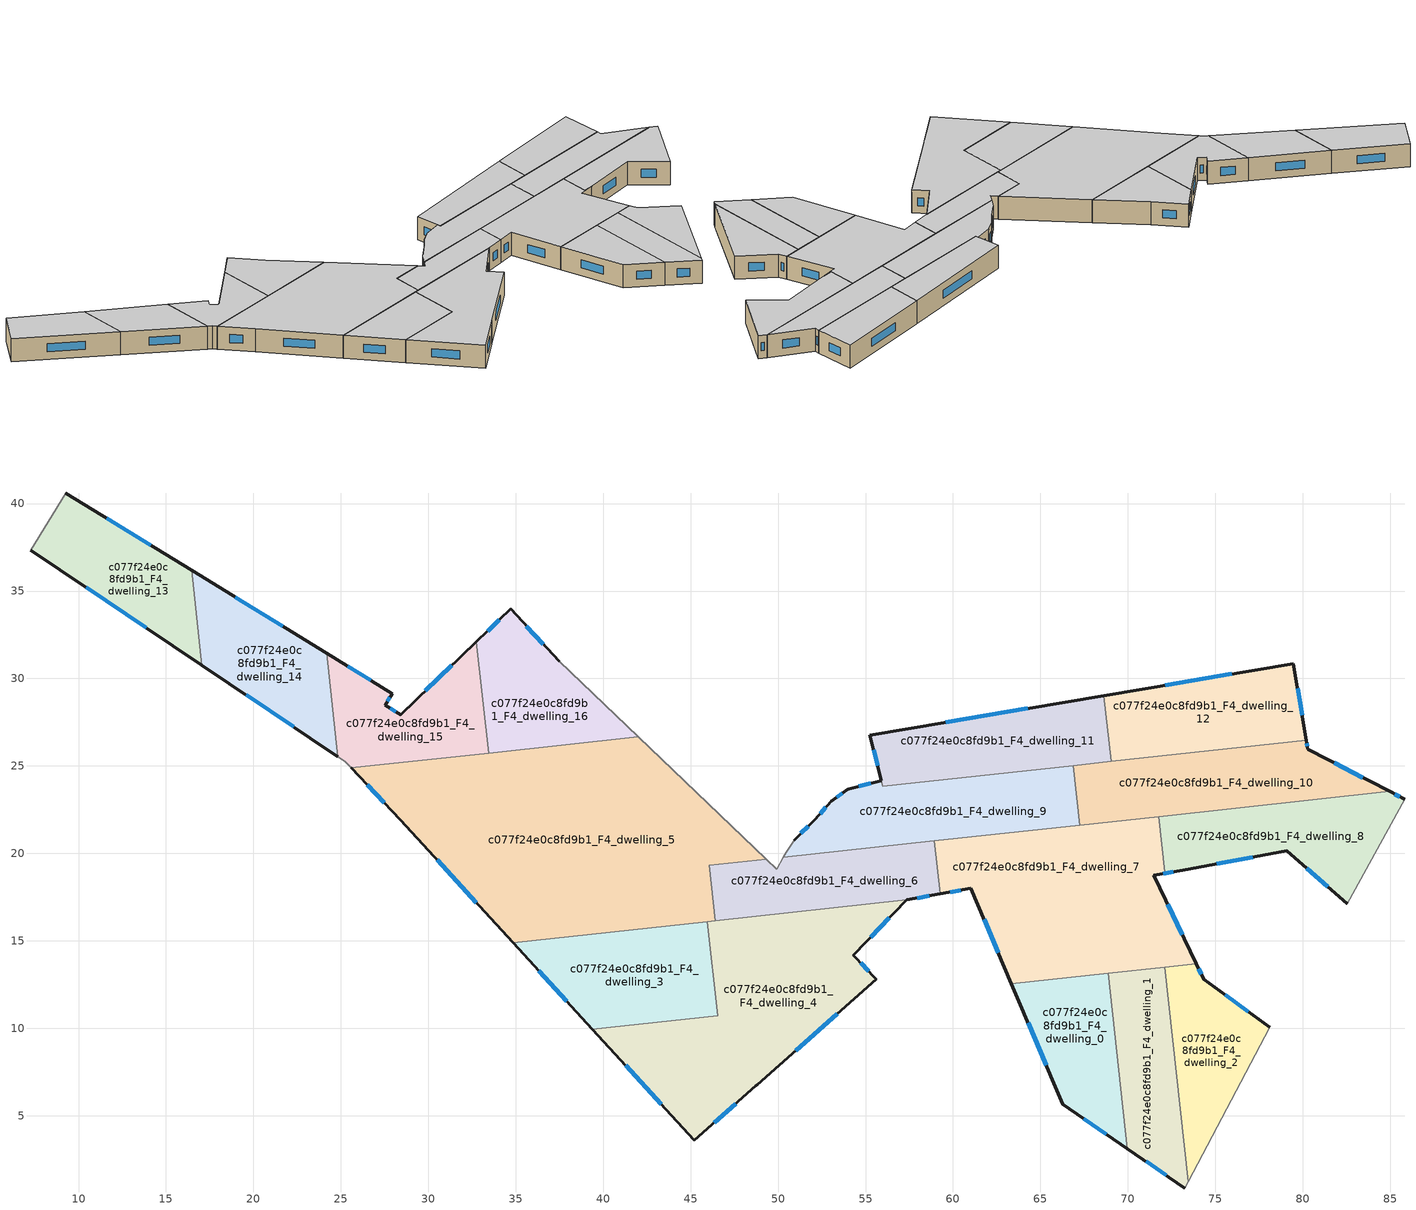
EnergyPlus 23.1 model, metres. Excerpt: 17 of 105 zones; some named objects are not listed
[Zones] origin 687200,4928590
c077f24e0c8fd9b1_F4_dwelling_0
 floor to c077f24e0c8fd9b1_F3_dwelling_0 (EU_floor_Construction): 68.89,13.15 69.98,3.12 66.28,5.65 63.34,12.55 z12
 wall outside (EU_wall_Construction): 63.34,12.55 66.28,5.65 69.98,3.12 z12:15
 wall to c077f24e0c8fd9b1_F4_dwelling_1 (EU_wall_Construction): 69.98,3.12 68.89,13.15 z12:15
 wall to c077f24e0c8fd9b1_F4_dwelling_7 (EU_wall_Construction): 68.89,13.15 63.34,12.55 z12:15
 window (EU_Window_Construction): 64.3,10.3 65.32,7.9 / 67.48,4.83 68.77,3.94 z12.98:14.02
 ceiling to c077f24e0c8fd9b1_F5_dwelling_0 (EU_floor_Construction): 69.98,3.12 68.89,13.15 63.34,12.55 66.28,5.65 z15
c077f24e0c8fd9b1_F4_dwelling_1
 floor to c077f24e0c8fd9b1_F3_dwelling_1 (EU_floor_Construction): 72.11,13.5 73.44,1.21 73.26,0.86 69.98,3.12 68.89,13.15 z12
 wall outside (EU_wall_Construction): 69.98,3.12 73.26,0.86 z12:15
 wall to c077f24e0c8fd9b1_F4_dwelling_2 (EU_wall_Construction): 73.44,1.21 72.11,13.5 z12:15
 wall adiabatic (EU_wall_Construction): 73.26,0.86 73.44,1.21 z12:15
 wall to c077f24e0c8fd9b1_F4_dwelling_7 (EU_wall_Construction): 72.11,13.5 68.89,13.15 z12:15
 window (EU_Window_Construction): 71.04,2.38 72.19,1.6 z12.98:14.02
 ceiling to c077f24e0c8fd9b1_F5_dwelling_1 (EU_floor_Construction): 73.26,0.86 73.44,1.21 72.11,13.5 68.89,13.15 69.98,3.12 z15
c077f24e0c8fd9b1_F4_dwelling_10
 floor to c077f24e0c8fd9b1_F3_dwelling_10 (EU_floor_Construction): 84.96,23.54 67.25,21.61 66.88,25.02 80.2,26.46 80.29,25.95 z12
 wall outside (EU_wall_Construction): 84.96,23.54 80.29,25.95 80.2,26.46 z12:15
 wall to c077f24e0c8fd9b1_F4_dwelling_9 (EU_wall_Construction): 66.88,25.02 67.25,21.61 z12:15
 wall to c077f24e0c8fd9b1_F4_dwelling_8 (EU_wall_Construction): 71.77,22.1 84.96,23.54 z12:15
 wall to c077f24e0c8fd9b1_F4_dwelling_12 (EU_wall_Construction): 80.2,26.46 69.04,25.25 z12:15
 wall to c077f24e0c8fd9b1_F4_dwelling_11 (EU_wall_Construction): 69.04,25.25 66.88,25.02 z12:15
 wall to c077f24e0c8fd9b1_F4_dwelling_7 (EU_wall_Construction): 67.25,21.61 71.77,22.1 z12:15
 window (EU_Window_Construction): 80.26,26.12 80.23,26.3 / 83.44,24.32 81.81,25.17 z12.98:14.02
 ceiling to c077f24e0c8fd9b1_F5_dwelling_10 (EU_floor_Construction): 84.96,23.54 80.29,25.95 80.2,26.46 66.88,25.02 67.25,21.61 z15
c077f24e0c8fd9b1_F4_dwelling_11
 floor to c077f24e0c8fd9b1_F3_dwelling_11 (EU_floor_Construction): 68.63,29.02 69.04,25.25 55.99,23.84 55.91,24.17 55.25,26.75 z12
 wall outside (EU_wall_Construction): 68.63,29.02 55.25,26.75 55.91,24.17 z12:15
 wall to c077f24e0c8fd9b1_F4_dwelling_12 (EU_wall_Construction): 69.04,25.25 68.63,29.02 z12:15
 wall to c077f24e0c8fd9b1_F4_dwelling_9 (EU_wall_Construction): 56,23.84 66.88,25.02 / 55.91,24.16 55.99,23.84 z12:15
 window (EU_Window_Construction): 64.28,28.28 59.6,27.49 / 55.46,25.91 55.69,25.01 z12.98:14.02
 ceiling to c077f24e0c8fd9b1_F5_dwelling_11 (EU_floor_Construction): 69.04,25.25 68.63,29.02 55.25,26.75 55.91,24.17 55.99,23.84 z15
c077f24e0c8fd9b1_F4_dwelling_12
 floor to c077f24e0c8fd9b1_F3_dwelling_12 (EU_floor_Construction): 79.46,30.85 80.2,26.46 69.04,25.25 68.63,29.02 z12
 wall outside (EU_wall_Construction): 80.2,26.46 79.46,30.85 68.63,29.02 z12:15
 window (EU_Window_Construction): 75.94,30.26 72.15,29.62 / 79.96,27.89 79.7,29.43 z12.98:14.02
 ceiling to c077f24e0c8fd9b1_F5_dwelling_12 (EU_floor_Construction): 80.2,26.46 79.46,30.85 68.63,29.02 69.04,25.25 z15
c077f24e0c8fd9b1_F4_dwelling_13
 floor to c077f24e0c8fd9b1_F3_dwelling_13 (EU_floor_Construction): 16.47,36.18 17.05,30.76 7.26,37.34 9.26,40.6 z12
 wall outside (EU_wall_Construction): 7.26,37.34 17.05,30.76 / 16.47,36.18 9.26,40.6 z12:15
 wall to c077f24e0c8fd9b1_F4_dwelling_14 (EU_wall_Construction): 17.05,30.76 16.47,36.18 z12:15
 wall adiabatic (EU_wall_Construction): 9.26,40.6 7.26,37.34 z12:15
 window (EU_Window_Construction): 10.45,35.2 13.87,32.9 / 14.12,37.62 11.6,39.16 z12.98:14.02
 ceiling to c077f24e0c8fd9b1_F5_dwelling_13 (EU_floor_Construction): 17.05,30.76 16.47,36.18 9.26,40.6 7.26,37.34 z15
c077f24e0c8fd9b1_F4_dwelling_14
 floor to c077f24e0c8fd9b1_F3_dwelling_14 (EU_floor_Construction): 24.18,31.44 24.82,25.53 17.05,30.76 16.47,36.18 z12
 wall outside (EU_wall_Construction): 17.05,30.76 24.82,25.53 / 24.18,31.44 16.47,36.18 z12:15
 wall to c077f24e0c8fd9b1_F4_dwelling_15 (EU_wall_Construction): 24.82,25.53 24.18,31.44 z12:15
 window (EU_Window_Construction): 19.58,29.06 22.3,27.23 / 21.67,32.98 18.97,34.64 z12.98:14.02
 ceiling to c077f24e0c8fd9b1_F5_dwelling_14 (EU_floor_Construction): 24.82,25.53 24.18,31.44 16.47,36.18 17.05,30.76 z15
c077f24e0c8fd9b1_F4_dwelling_15
 floor to c077f24e0c8fd9b1_F3_dwelling_15 (EU_floor_Construction): 32.75,32.1 33.44,25.74 25.59,24.88 25.56,24.91 25.22,25.26 24.82,25.53 24.18,31.44 27.93,29.13 27.53,28.47 28.41,27.93 z12
 wall outside (EU_wall_Construction): 32.75,32.1 28.41,27.93 27.53,28.47 27.93,29.13 24.18,31.44 z12:15
 wall to c077f24e0c8fd9b1_F4_dwelling_16 (EU_wall_Construction): 33.44,25.74 32.75,32.1 z12:15
 wall adiabatic (EU_wall_Construction): 24.82,25.53 25.22,25.26 25.56,24.91 25.59,24.88 z12:15
 wall to c077f24e0c8fd9b1_F4_dwelling_5 (EU_wall_Construction): 25.59,24.88 33.44,25.74 z12:15
 window (EU_Window_Construction): 26.71,29.88 25.4,30.69 / 27.66,28.69 27.8,28.92 / 28.12,28.11 27.82,28.3 / 31.34,30.75 29.82,29.29 z12.98:14.02
 ceiling to c077f24e0c8fd9b1_F5_dwelling_15 (EU_floor_Construction): 33.44,25.74 32.75,32.1 28.41,27.93 27.53,28.47 27.93,29.13 24.18,31.44 24.82,25.53 25.22,25.26 25.56,24.91 25.59,24.88 z15
c077f24e0c8fd9b1_F4_dwelling_16
 floor to c077f24e0c8fd9b1_F3_dwelling_16 (EU_floor_Construction): 37.49,30.97 42.01,26.66 33.44,25.74 32.75,32.1 34.7,33.97 z12
 wall outside (EU_wall_Construction): 37.49,30.97 34.7,33.97 32.75,32.1 z12:15
 wall adiabatic (EU_wall_Construction): 42.01,26.66 37.49,30.97 z12:15
 wall to c077f24e0c8fd9b1_F4_dwelling_5 (EU_wall_Construction): 33.44,25.74 42.01,26.66 z12:15
 window (EU_Window_Construction): 34.07,33.37 33.39,32.71 / 36.58,31.95 35.61,33 z12.98:14.02
 ceiling to c077f24e0c8fd9b1_F5_dwelling_16 (EU_floor_Construction): 42.01,26.66 37.49,30.97 34.7,33.97 32.75,32.1 33.44,25.74 z15
c077f24e0c8fd9b1_F4_dwelling_2
 floor to c077f24e0c8fd9b1_F3_dwelling_2 (EU_floor_Construction): 78.11,10.06 73.44,1.21 72.11,13.5 73.91,13.69 74.33,12.8 z12
 wall outside (EU_wall_Construction): 78.11,10.06 74.33,12.8 73.91,13.69 z12:15
 wall adiabatic (EU_wall_Construction): 73.44,1.21 78.11,10.06 z12:15
 wall to c077f24e0c8fd9b1_F4_dwelling_7 (EU_wall_Construction): 73.91,13.69 72.11,13.5 z12:15
 window (EU_Window_Construction): 74.19,13.09 74.04,13.4 / 76.88,10.95 75.56,11.91 z12.98:14.02
 ceiling to c077f24e0c8fd9b1_F5_dwelling_2 (EU_floor_Construction): 73.44,1.21 78.11,10.06 74.33,12.8 73.91,13.69 72.11,13.5 z15
c077f24e0c8fd9b1_F4_dwelling_3
 floor to c077f24e0c8fd9b1_F3_dwelling_3 (EU_floor_Construction): 45.96,16.1 46.55,10.72 39.39,9.95 34.85,14.89 z12
 wall outside (EU_wall_Construction): 34.85,14.89 39.39,9.95 z12:15
 wall to c077f24e0c8fd9b1_F4_dwelling_4 (EU_wall_Construction): 39.39,9.95 46.55,10.72 45.96,16.1 z12:15
 wall to c077f24e0c8fd9b1_F4_dwelling_5 (EU_wall_Construction): 45.96,16.1 34.85,14.89 z12:15
 window (EU_Window_Construction): 36.32,13.28 37.91,11.56 z12.98:14.02
 ceiling to c077f24e0c8fd9b1_F5_dwelling_3 (EU_floor_Construction): 46.55,10.72 45.96,16.1 34.85,14.89 39.39,9.95 z15
c077f24e0c8fd9b1_F4_dwelling_4
 floor to c077f24e0c8fd9b1_F3_dwelling_4 (EU_floor_Construction): 57.35,17.33 54.29,14.18 55.61,12.79 48.8,6.76 48.73,6.7 45.22,3.59 39.39,9.95 46.55,10.72 45.96,16.1 z12
 wall outside (EU_wall_Construction): 39.39,9.95 45.22,3.59 48.73,6.7 48.8,6.76 55.61,12.79 54.29,14.18 57.35,17.33 z12:15
 wall to c077f24e0c8fd9b1_F4_dwelling_6 (EU_wall_Construction): 57.35,17.33 46.41,16.15 z12:15
 wall to c077f24e0c8fd9b1_F4_dwelling_5 (EU_wall_Construction): 46.41,16.15 45.96,16.1 z12:15
 window (EU_Window_Construction): 55.29,15.21 56.35,16.31 / 55.18,13.25 54.72,13.73 / 51.01,8.72 53.39,10.83 / 46.36,4.61 47.59,5.69 / 41.28,7.88 43.32,5.66 z12.98:14.02
 ceiling to c077f24e0c8fd9b1_F5_dwelling_4 (EU_floor_Construction): 48.8,6.76 55.61,12.79 54.29,14.18 57.35,17.33 45.96,16.1 46.55,10.72 39.39,9.95 45.22,3.59 48.73,6.7 z15
c077f24e0c8fd9b1_F4_dwelling_5
 floor to c077f24e0c8fd9b1_F3_dwelling_5 (EU_floor_Construction): 49.33,19.67 46.06,19.32 46.41,16.15 34.85,14.89 28.4,21.91 25.59,24.88 42.01,26.66 z12
 wall outside (EU_wall_Construction): 25.59,24.88 28.4,21.91 34.85,14.89 z12:15
 wall adiabatic (EU_wall_Construction): 49.33,19.67 42.01,26.66 z12:15
 wall to c077f24e0c8fd9b1_F4_dwelling_6 (EU_wall_Construction): 46.41,16.15 46.06,19.32 49.33,19.67 z12:15
 window (EU_Window_Construction): 30.5,19.63 32.75,17.18 / 26.5,23.92 27.49,22.88 z12.98:14.02
 ceiling to c077f24e0c8fd9b1_F5_dwelling_5 (EU_floor_Construction): 46.41,16.15 46.06,19.32 49.33,19.67 42.01,26.66 25.59,24.88 28.4,21.91 34.85,14.89 z15
c077f24e0c8fd9b1_F4_dwelling_6
 floor to c077f24e0c8fd9b1_F3_dwelling_6 (EU_floor_Construction): 58.93,20.71 59.26,17.68 57.35,17.33 46.41,16.15 46.06,19.32 49.33,19.67 49.93,19.09 50.31,19.78 z12
 wall outside (EU_wall_Construction): 57.35,17.33 59.26,17.68 z12:15
 wall adiabatic (EU_wall_Construction): 50.31,19.78 49.93,19.09 49.33,19.67 z12:15
 wall to c077f24e0c8fd9b1_F4_dwelling_7 (EU_wall_Construction): 59.26,17.68 58.93,20.71 z12:15
 wall to c077f24e0c8fd9b1_F4_dwelling_9 (EU_wall_Construction): 58.93,20.71 50.31,19.78 z12:15
 window (EU_Window_Construction): 57.97,17.45 58.64,17.57 z12.98:14.02
 ceiling to c077f24e0c8fd9b1_F5_dwelling_6 (EU_floor_Construction): 59.26,17.68 58.93,20.71 50.31,19.78 49.93,19.09 49.33,19.67 46.06,19.32 46.41,16.15 57.35,17.33 z15
c077f24e0c8fd9b1_F4_dwelling_7
 floor to c077f24e0c8fd9b1_F3_dwelling_7 (EU_floor_Construction): 71.77,22.11 72.11,18.94 73.14,19.05 71.49,18.74 73.91,13.69 63.34,12.55 61.02,17.99 59.26,17.68 58.93,20.71 z12
 wall outside (EU_wall_Construction): 59.26,17.68 61.02,17.99 63.34,12.55 / 73.91,13.69 71.49,18.74 73.14,19.05 z12:15
 wall to c077f24e0c8fd9b1_F4_dwelling_8 (EU_wall_Construction): 73.14,19.05 72.11,18.94 71.77,22.11 z12:15
 wall to c077f24e0c8fd9b1_F4_dwelling_9 (EU_wall_Construction): 67.25,21.61 58.93,20.71 z12:15
 window (EU_Window_Construction): 61.78,16.22 62.59,14.32 / 59.83,17.78 60.45,17.89 / 72.03,18.84 72.61,18.95 / 73.12,15.33 72.28,17.1 z12.98:14.02
 ceiling to c077f24e0c8fd9b1_F5_dwelling_7 (EU_floor_Construction): 73.91,13.69 71.49,18.74 73.14,19.05 72.11,18.94 71.77,22.11 58.93,20.71 59.26,17.68 61.02,17.99 63.34,12.55 z15
c077f24e0c8fd9b1_F4_dwelling_8
 floor to c077f24e0c8fd9b1_F3_dwelling_8 (EU_floor_Construction): 85.84,23.08 82.55,17.11 79.09,20.14 73.14,19.05 72.11,18.94 71.77,22.11 84.96,23.54 z12
 wall outside (EU_wall_Construction): 85.84,23.08 84.96,23.54 / 73.14,19.05 79.09,20.14 82.55,17.11 z12:15
 wall adiabatic (EU_wall_Construction): 82.55,17.11 85.84,23.08 z12:15
 window (EU_Window_Construction): 85.56,23.23 85.25,23.39 / 80.22,19.16 81.42,18.1 / 75.08,19.4 77.16,19.79 z12.98:14.02
 ceiling to c077f24e0c8fd9b1_F5_dwelling_8 (EU_floor_Construction): 82.55,17.11 85.84,23.08 84.96,23.54 71.77,22.11 72.11,18.94 73.14,19.05 79.09,20.14 z15
c077f24e0c8fd9b1_F4_dwelling_9
 floor to c077f24e0c8fd9b1_F3_dwelling_9 (EU_floor_Construction): 66.88,25.02 67.25,21.61 50.31,19.78 50.46,20.05 50.93,20.75 52.1,21.93 53.03,22.98 53.99,23.67 55.91,24.16 55.99,23.84 z12
 wall outside (EU_wall_Construction): 55.91,24.16 53.99,23.67 53.03,22.98 52.1,21.93 50.93,20.75 z12:15
 wall adiabatic (EU_wall_Construction): 50.93,20.75 50.46,20.05 50.31,19.78 z12:15
 window (EU_Window_Construction): 55.28,24 54.61,23.83 / 51.72,21.55 51.31,21.14 / 52.73,22.64 52.4,22.28 / 53.68,23.45 53.34,23.21 z12.98:14.02
 ceiling to c077f24e0c8fd9b1_F5_dwelling_9 (EU_floor_Construction): 67.25,21.61 66.88,25.02 55.99,23.84 55.91,24.16 53.99,23.67 53.03,22.98 52.1,21.93 50.93,20.75 50.46,20.05 50.31,19.78 z15
[Building]
EU S2 Campaign: North Axis=0; Terrain=City; Solar Distribution=FullExterior
[Site:Location]
Bologna: Latitude=44.5; Longitude=11.25; Time Zone=1; Elevation=37
[SizingPeriod:WeatherFileDays]
AnnualSizingPeriod: Begin Month=1; Begin Day of Month=1; End Month=12; End Day of Month=31; Day of Week for Start Day=Monday; Use Weather File Daylight Saving Period=No; Use Weather File Rain and Snow Indicators=No
[MATERIAL]
EU_InternalMass_Material: Roughness=MediumRough; Thickness=0.1; Conductivity=1; Density=1800; Specific Heat=900; Thermal Absorptance=0.9; Solar Absorptance=0.7; Visible Absorptance=0.7
[MATERIAL:NOMASS] Roughness=MediumRough; Thermal Absorptance=0.9; Solar Absorptance=0.7; Visible Absorptance=0.7
Name | Thermal Resistance
EU_wall_NoMass | 0.905828
EU_floor_NoMass | 0.67114
[WINDOWMATERIAL:SIMPLEGLAZINGSYSTEM]
EU_Window_SimpleGlazing: UFactor=4.52486; Solar Heat Gain Coefficient=0.85; Visible Transmittance=0.85
[CONSTRUCTION]
EU_wall_Construction: EU_wall_NoMass
EU_floor_Construction: EU_floor_NoMass
EU_Window_Construction: EU_Window_SimpleGlazing
EU_InternalMass_Construction: EU_InternalMass_Material
[ZONE] Type=1; Multiplier=1; Ceiling Height=autocalculate; Floor Area=autocalculate; Part of Total Floor Area=Yes
Name | Volume
c077f24e0c8fd9b1_F4_dwelling_0 | 111.454
c077f24e0c8fd9b1_F4_dwelling_1 | 111.413
c077f24e0c8fd9b1_F4_dwelling_10 | 157.13
c077f24e0c8fd9b1_F4_dwelling_11 | 135.576
c077f24e0c8fd9b1_F4_dwelling_12 | 137.11
c077f24e0c8fd9b1_F4_dwelling_13 | 122.332
c077f24e0c8fd9b1_F4_dwelling_14; c077f24e0c8fd9b1_F4_dwelling_16 | 122.32
c077f24e0c8fd9b1_F4_dwelling_15 | 122.328
c077f24e0c8fd9b1_F4_dwelling_2 | 111.458
c077f24e0c8fd9b1_F4_dwelling_3 | 149.082
c077f24e0c8fd9b1_F4_dwelling_4 | 304.434
c077f24e0c8fd9b1_F4_dwelling_5 | 514.131
c077f24e0c8fd9b1_F4_dwelling_6 | 122.427
c077f24e0c8fd9b1_F4_dwelling_7 | 292.989
c077f24e0c8fd9b1_F4_dwelling_8 | 143.414
c077f24e0c8fd9b1_F4_dwelling_9 | 158.287
[INTERNALMASS] Construction=EU_InternalMass_Construction
Name | Zone or ZoneList | Surface Area
c077f24e0c8fd9b1_F4_dwelling_0_EU_InternalMass | c077f24e0c8fd9b1_F4_dwelling_0 | 37.1517
c077f24e0c8fd9b1_F4_dwelling_1_EU_InternalMass | c077f24e0c8fd9b1_F4_dwelling_1 | 37.1375
c077f24e0c8fd9b1_F4_dwelling_2_EU_InternalMass | c077f24e0c8fd9b1_F4_dwelling_2 | 37.1523
c077f24e0c8fd9b1_F4_dwelling_3_EU_InternalMass | c077f24e0c8fd9b1_F4_dwelling_3 | 49.6938
c077f24e0c8fd9b1_F4_dwelling_4_EU_InternalMass | c077f24e0c8fd9b1_F4_dwelling_4 | 101.477
c077f24e0c8fd9b1_F4_dwelling_5_EU_InternalMass | c077f24e0c8fd9b1_F4_dwelling_5 | 171.378
c077f24e0c8fd9b1_F4_dwelling_6_EU_InternalMass | c077f24e0c8fd9b1_F4_dwelling_6 | 40.8086
c077f24e0c8fd9b1_F4_dwelling_7_EU_InternalMass | c077f24e0c8fd9b1_F4_dwelling_7 | 97.6622
c077f24e0c8fd9b1_F4_dwelling_8_EU_InternalMass | c077f24e0c8fd9b1_F4_dwelling_8 | 47.8044
c077f24e0c8fd9b1_F4_dwelling_9_EU_InternalMass | c077f24e0c8fd9b1_F4_dwelling_9 | 52.7622
c077f24e0c8fd9b1_F4_dwelling_10_EU_InternalMass | c077f24e0c8fd9b1_F4_dwelling_10 | 52.3769
c077f24e0c8fd9b1_F4_dwelling_11_EU_InternalMass | c077f24e0c8fd9b1_F4_dwelling_11 | 45.1891
c077f24e0c8fd9b1_F4_dwelling_12_EU_InternalMass | c077f24e0c8fd9b1_F4_dwelling_12 | 45.7023
c077f24e0c8fd9b1_F4_dwelling_13_EU_InternalMass | c077f24e0c8fd9b1_F4_dwelling_13 | 40.7775
c077f24e0c8fd9b1_F4_dwelling_14_EU_InternalMass | c077f24e0c8fd9b1_F4_dwelling_14 | 40.773
c077f24e0c8fd9b1_F4_dwelling_15_EU_InternalMass | c077f24e0c8fd9b1_F4_dwelling_15 | 40.7763
c077f24e0c8fd9b1_F4_dwelling_16_EU_InternalMass | c077f24e0c8fd9b1_F4_dwelling_16 | 40.7735
[OTHEREQUIPMENT] Fuel Type=Electricity; Design Level Calculation Method=Watts/Area; Power per Zone Floor Area=1; Fraction Latent=0; Fraction Radiant=0; Fraction Lost=0; Carbon Dioxide Generation Rate=0; EndUse Subcategory=EU_Step8_InternalGains
Name | Zone or ZoneList or Space or SpaceList | Schedule
EU_Step8_InternalGain_c077f24e0c8fd9b1_F4_dwelling_0_f000 | c077f24e0c8fd9b1_F4_dwelling_0 | EU_Step8_GainSchedule_c077f24e0c8fd9b1_F4_dwelling_0_f000
EU_Step8_InternalGain_c077f24e0c8fd9b1_F4_dwelling_1_f000 | c077f24e0c8fd9b1_F4_dwelling_1 | EU_Step8_GainSchedule_c077f24e0c8fd9b1_F4_dwelling_1_f000
EU_Step8_InternalGain_c077f24e0c8fd9b1_F4_dwelling_2_f000 | c077f24e0c8fd9b1_F4_dwelling_2 | EU_Step8_GainSchedule_c077f24e0c8fd9b1_F4_dwelling_2_f000
EU_Step8_InternalGain_c077f24e0c8fd9b1_F4_dwelling_3_f000 | c077f24e0c8fd9b1_F4_dwelling_3 | EU_Step8_GainSchedule_c077f24e0c8fd9b1_F4_dwelling_3_f000
EU_Step8_InternalGain_c077f24e0c8fd9b1_F4_dwelling_4_f000 | c077f24e0c8fd9b1_F4_dwelling_4 | EU_Step8_GainSchedule_c077f24e0c8fd9b1_F4_dwelling_4_f000
EU_Step8_InternalGain_c077f24e0c8fd9b1_F4_dwelling_5_f000 | c077f24e0c8fd9b1_F4_dwelling_5 | EU_Step8_GainSchedule_c077f24e0c8fd9b1_F4_dwelling_5_f000
EU_Step8_InternalGain_c077f24e0c8fd9b1_F4_dwelling_6_f000 | c077f24e0c8fd9b1_F4_dwelling_6 | EU_Step8_GainSchedule_c077f24e0c8fd9b1_F4_dwelling_6_f000
EU_Step8_InternalGain_c077f24e0c8fd9b1_F4_dwelling_7_f000 | c077f24e0c8fd9b1_F4_dwelling_7 | EU_Step8_GainSchedule_c077f24e0c8fd9b1_F4_dwelling_7_f000
EU_Step8_InternalGain_c077f24e0c8fd9b1_F4_dwelling_8_f000 | c077f24e0c8fd9b1_F4_dwelling_8 | EU_Step8_GainSchedule_c077f24e0c8fd9b1_F4_dwelling_8_f000
EU_Step8_InternalGain_c077f24e0c8fd9b1_F4_dwelling_9_f000 | c077f24e0c8fd9b1_F4_dwelling_9 | EU_Step8_GainSchedule_c077f24e0c8fd9b1_F4_dwelling_9_f000
EU_Step8_InternalGain_c077f24e0c8fd9b1_F4_dwelling_10_f000 | c077f24e0c8fd9b1_F4_dwelling_10 | EU_Step8_GainSchedule_c077f24e0c8fd9b1_F4_dwelling_10_f000
EU_Step8_InternalGain_c077f24e0c8fd9b1_F4_dwelling_11_f000 | c077f24e0c8fd9b1_F4_dwelling_11 | EU_Step8_GainSchedule_c077f24e0c8fd9b1_F4_dwelling_11_f000
EU_Step8_InternalGain_c077f24e0c8fd9b1_F4_dwelling_12_f000 | c077f24e0c8fd9b1_F4_dwelling_12 | EU_Step8_GainSchedule_c077f24e0c8fd9b1_F4_dwelling_12_f000
EU_Step8_InternalGain_c077f24e0c8fd9b1_F4_dwelling_13_f000 | c077f24e0c8fd9b1_F4_dwelling_13 | EU_Step8_GainSchedule_c077f24e0c8fd9b1_F4_dwelling_13_f000
EU_Step8_InternalGain_c077f24e0c8fd9b1_F4_dwelling_14_f000 | c077f24e0c8fd9b1_F4_dwelling_14 | EU_Step8_GainSchedule_c077f24e0c8fd9b1_F4_dwelling_14_f000
EU_Step8_InternalGain_c077f24e0c8fd9b1_F4_dwelling_15_f000 | c077f24e0c8fd9b1_F4_dwelling_15 | EU_Step8_GainSchedule_c077f24e0c8fd9b1_F4_dwelling_15_f000
EU_Step8_InternalGain_c077f24e0c8fd9b1_F4_dwelling_16_f000 | c077f24e0c8fd9b1_F4_dwelling_16 | EU_Step8_GainSchedule_c077f24e0c8fd9b1_F4_dwelling_16_f000
[ZONEVENTILATION:DESIGNFLOWRATE] Schedule=EU_AlwaysOn; Design Flow Rate Calculation Method=AirChanges/Hour; Air Changes per Hour=0.73129; Ventilation Type=Natural; Fan Pressure Rise=0; Fan Total Efficiency=1; Constant Term Coefficient=1; Temperature Term Coefficient=0; Velocity Term Coefficient=0; Velocity Squared Term Coefficient=0; Minimum Indoor Temperature=-100; Maximum Indoor Temperature=100; Delta Temperature=-100; Minimum Outdoor Temperature=-100; Maximum Outdoor Temperature=100; Maximum Wind Speed=40
Name | Zone or ZoneList or Space or SpaceList
EU_ConstantAir_c077f24e0c8fd9b1_F4_dwelling_0 | c077f24e0c8fd9b1_F4_dwelling_0
EU_ConstantAir_c077f24e0c8fd9b1_F4_dwelling_1 | c077f24e0c8fd9b1_F4_dwelling_1
EU_ConstantAir_c077f24e0c8fd9b1_F4_dwelling_2 | c077f24e0c8fd9b1_F4_dwelling_2
EU_ConstantAir_c077f24e0c8fd9b1_F4_dwelling_3 | c077f24e0c8fd9b1_F4_dwelling_3
EU_ConstantAir_c077f24e0c8fd9b1_F4_dwelling_4 | c077f24e0c8fd9b1_F4_dwelling_4
EU_ConstantAir_c077f24e0c8fd9b1_F4_dwelling_5 | c077f24e0c8fd9b1_F4_dwelling_5
EU_ConstantAir_c077f24e0c8fd9b1_F4_dwelling_6 | c077f24e0c8fd9b1_F4_dwelling_6
EU_ConstantAir_c077f24e0c8fd9b1_F4_dwelling_7 | c077f24e0c8fd9b1_F4_dwelling_7
EU_ConstantAir_c077f24e0c8fd9b1_F4_dwelling_8 | c077f24e0c8fd9b1_F4_dwelling_8
EU_ConstantAir_c077f24e0c8fd9b1_F4_dwelling_9 | c077f24e0c8fd9b1_F4_dwelling_9
EU_ConstantAir_c077f24e0c8fd9b1_F4_dwelling_10 | c077f24e0c8fd9b1_F4_dwelling_10
EU_ConstantAir_c077f24e0c8fd9b1_F4_dwelling_11 | c077f24e0c8fd9b1_F4_dwelling_11
EU_ConstantAir_c077f24e0c8fd9b1_F4_dwelling_12 | c077f24e0c8fd9b1_F4_dwelling_12
EU_ConstantAir_c077f24e0c8fd9b1_F4_dwelling_13 | c077f24e0c8fd9b1_F4_dwelling_13
EU_ConstantAir_c077f24e0c8fd9b1_F4_dwelling_14 | c077f24e0c8fd9b1_F4_dwelling_14
EU_ConstantAir_c077f24e0c8fd9b1_F4_dwelling_15 | c077f24e0c8fd9b1_F4_dwelling_15
EU_ConstantAir_c077f24e0c8fd9b1_F4_dwelling_16 | c077f24e0c8fd9b1_F4_dwelling_16
[HVACTEMPLATE:ZONE:IDEALLOADSAIRSYSTEM] System Availability Schedule=EU_AlwaysOn; Maximum Heating Supply Air Temperature=50; Minimum Cooling Supply Air Temperature=13; Maximum Heating Supply Air Humidity Ratio=0.0156; Minimum Cooling Supply Air Humidity Ratio=0.0077; Heating Limit=NoLimit; Cooling Limit=NoLimit; Heating Availability Schedule=EU_AlwaysOn; Cooling Availability Schedule=EU_CoolingOff; Dehumidification Control Type=ConstantSensibleHeatRatio; Cooling Sensible Heat Ratio=0.7; Dehumidification Setpoint=60; Humidification Control Type=None; Humidification Setpoint=30; Outdoor Air Method=None; Outdoor Air Flow Rate per Person=0.00944; Outdoor Air Flow Rate per Zone Floor Area=0; Outdoor Air Flow Rate per Zone=0; Demand Controlled Ventilation Type=None; Outdoor Air Economizer Type=NoEconomizer; Heat Recovery Type=None; Sensible Heat Recovery Effectiveness=0.7; Latent Heat Recovery Effectiveness=0.65
Name | Template Thermostat
c077f24e0c8fd9b1_F4_dwelling_0 | EU_HeatOnly_c077f24e0c8fd9b1_F4_dwelling_0
c077f24e0c8fd9b1_F4_dwelling_1 | EU_HeatOnly_c077f24e0c8fd9b1_F4_dwelling_1
c077f24e0c8fd9b1_F4_dwelling_2 | EU_HeatOnly_c077f24e0c8fd9b1_F4_dwelling_2
c077f24e0c8fd9b1_F4_dwelling_3 | EU_HeatOnly_c077f24e0c8fd9b1_F4_dwelling_3
c077f24e0c8fd9b1_F4_dwelling_4 | EU_HeatOnly_c077f24e0c8fd9b1_F4_dwelling_4
c077f24e0c8fd9b1_F4_dwelling_5 | EU_HeatOnly_c077f24e0c8fd9b1_F4_dwelling_5
c077f24e0c8fd9b1_F4_dwelling_6 | EU_HeatOnly_c077f24e0c8fd9b1_F4_dwelling_6
c077f24e0c8fd9b1_F4_dwelling_7 | EU_HeatOnly_c077f24e0c8fd9b1_F4_dwelling_7
c077f24e0c8fd9b1_F4_dwelling_8 | EU_HeatOnly_c077f24e0c8fd9b1_F4_dwelling_8
c077f24e0c8fd9b1_F4_dwelling_9 | EU_HeatOnly_c077f24e0c8fd9b1_F4_dwelling_9
c077f24e0c8fd9b1_F4_dwelling_10 | EU_HeatOnly_c077f24e0c8fd9b1_F4_dwelling_10
c077f24e0c8fd9b1_F4_dwelling_11 | EU_HeatOnly_c077f24e0c8fd9b1_F4_dwelling_11
c077f24e0c8fd9b1_F4_dwelling_12 | EU_HeatOnly_c077f24e0c8fd9b1_F4_dwelling_12
c077f24e0c8fd9b1_F4_dwelling_13 | EU_HeatOnly_c077f24e0c8fd9b1_F4_dwelling_13
c077f24e0c8fd9b1_F4_dwelling_14 | EU_HeatOnly_c077f24e0c8fd9b1_F4_dwelling_14
c077f24e0c8fd9b1_F4_dwelling_15 | EU_HeatOnly_c077f24e0c8fd9b1_F4_dwelling_15
c077f24e0c8fd9b1_F4_dwelling_16 | EU_HeatOnly_c077f24e0c8fd9b1_F4_dwelling_16
[SIZING:ZONE] Zone Cooling Design Supply Air Temperature Input Method=SupplyAirTemperature; Zone Cooling Design Supply Air Temperature=13; Zone Heating Design Supply Air Temperature Input Method=SupplyAirTemperature; Zone Heating Design Supply Air Temperature=50; Zone Cooling Design Supply Air Humidity Ratio=0.008; Zone Heating Design Supply Air Humidity Ratio=0.008; Cooling Design Air Flow Method=DesignDay; Cooling Design Air Flow Rate=0; Cooling Minimum Air Flow per Zone Floor Area=0.000762; Cooling Minimum Air Flow=0; Cooling Minimum Air Flow Fraction=0.2; Heating Design Air Flow Method=DesignDay; Heating Design Air Flow Rate=0; Heating Maximum Air Flow per Zone Floor Area=0.002032; Heating Maximum Air Flow=0.141576; Heating Maximum Air Flow Fraction=0.3; Account for Dedicated Outdoor Air System=No; Dedicated Outdoor Air System Control Strategy=NeutralSupplyAir; Dedicated Outdoor Air Low Setpoint Temperature for Design=autosize; Dedicated Outdoor Air High Setpoint Temperature for Design=autosize; Zone Load Sizing Method=Sensible Load Only No Latent Load; Zone Latent Cooling Design Supply Air Humidity Ratio Input Method=HumidityRatioDifference; Zone Cooling Design Supply Air Humidity Ratio Difference=0.005; Zone Latent Heating Design Supply Air Humidity Ratio Input Method=HumidityRatioDifference; Zone Humidification Design Supply Air Humidity Ratio Difference=0.005
c077f24e0c8fd9b1_F4_dwelling_0; c077f24e0c8fd9b1_F4_dwelling_1; c077f24e0c8fd9b1_F4_dwelling_2; c077f24e0c8fd9b1_F4_dwelling_3; c077f24e0c8fd9b1_F4_dwelling_4; c077f24e0c8fd9b1_F4_dwelling_5; c077f24e0c8fd9b1_F4_dwelling_6; c077f24e0c8fd9b1_F4_dwelling_7; c077f24e0c8fd9b1_F4_dwelling_8; c077f24e0c8fd9b1_F4_dwelling_9; c077f24e0c8fd9b1_F4_dwelling_10; c077f24e0c8fd9b1_F4_dwelling_11; c077f24e0c8fd9b1_F4_dwelling_12; c077f24e0c8fd9b1_F4_dwelling_13; c077f24e0c8fd9b1_F4_dwelling_14; c077f24e0c8fd9b1_F4_dwelling_15; c077f24e0c8fd9b1_F4_dwelling_16
[SCHEDULE:CONSTANT]
Name | Hourly Value
EU_AlwaysOn | 1
EU_CoolingOff | 0
[SCHEDULE:FILE] Column Number=1; Rows to Skip at Top=0; Number of Hours of Data=8760; Column Separator=Comma; Interpolate to Timestep=No; Minutes per Item=60; Adjust Schedule for Daylight Savings=Yes
Name | File
EU_Step8_GainSchedule_c077f24e0c8fd9b1_F4_dwelling_0_f000 | ../../schedules/c077f24e0c8fd9b1/c077f24e0c8fd9b1_F4_dwelling_0_f000_gain.csv
EU_Step8_GainSchedule_c077f24e0c8fd9b1_F4_dwelling_1_f000 | ../../schedules/c077f24e0c8fd9b1/c077f24e0c8fd9b1_F4_dwelling_1_f000_gain.csv
EU_Step8_GainSchedule_c077f24e0c8fd9b1_F4_dwelling_2_f000 | ../../schedules/c077f24e0c8fd9b1/c077f24e0c8fd9b1_F4_dwelling_2_f000_gain.csv
EU_Step8_GainSchedule_c077f24e0c8fd9b1_F4_dwelling_3_f000 | ../../schedules/c077f24e0c8fd9b1/c077f24e0c8fd9b1_F4_dwelling_3_f000_gain.csv
EU_Step8_GainSchedule_c077f24e0c8fd9b1_F4_dwelling_4_f000 | ../../schedules/c077f24e0c8fd9b1/c077f24e0c8fd9b1_F4_dwelling_4_f000_gain.csv
EU_Step8_GainSchedule_c077f24e0c8fd9b1_F4_dwelling_5_f000 | ../../schedules/c077f24e0c8fd9b1/c077f24e0c8fd9b1_F4_dwelling_5_f000_gain.csv
EU_Step8_GainSchedule_c077f24e0c8fd9b1_F4_dwelling_6_f000 | ../../schedules/c077f24e0c8fd9b1/c077f24e0c8fd9b1_F4_dwelling_6_f000_gain.csv
EU_Step8_GainSchedule_c077f24e0c8fd9b1_F4_dwelling_7_f000 | ../../schedules/c077f24e0c8fd9b1/c077f24e0c8fd9b1_F4_dwelling_7_f000_gain.csv
EU_Step8_GainSchedule_c077f24e0c8fd9b1_F4_dwelling_8_f000 | ../../schedules/c077f24e0c8fd9b1/c077f24e0c8fd9b1_F4_dwelling_8_f000_gain.csv
EU_Step8_GainSchedule_c077f24e0c8fd9b1_F4_dwelling_9_f000 | ../../schedules/c077f24e0c8fd9b1/c077f24e0c8fd9b1_F4_dwelling_9_f000_gain.csv
EU_Step8_GainSchedule_c077f24e0c8fd9b1_F4_dwelling_10_f000 | ../../schedules/c077f24e0c8fd9b1/c077f24e0c8fd9b1_F4_dwelling_10_f000_gain.csv
EU_Step8_GainSchedule_c077f24e0c8fd9b1_F4_dwelling_11_f000 | ../../schedules/c077f24e0c8fd9b1/c077f24e0c8fd9b1_F4_dwelling_11_f000_gain.csv
EU_Step8_GainSchedule_c077f24e0c8fd9b1_F4_dwelling_12_f000 | ../../schedules/c077f24e0c8fd9b1/c077f24e0c8fd9b1_F4_dwelling_12_f000_gain.csv
EU_Step8_GainSchedule_c077f24e0c8fd9b1_F4_dwelling_13_f000 | ../../schedules/c077f24e0c8fd9b1/c077f24e0c8fd9b1_F4_dwelling_13_f000_gain.csv
EU_Step8_GainSchedule_c077f24e0c8fd9b1_F4_dwelling_14_f000 | ../../schedules/c077f24e0c8fd9b1/c077f24e0c8fd9b1_F4_dwelling_14_f000_gain.csv
EU_Step8_GainSchedule_c077f24e0c8fd9b1_F4_dwelling_15_f000 | ../../schedules/c077f24e0c8fd9b1/c077f24e0c8fd9b1_F4_dwelling_15_f000_gain.csv
EU_Step8_GainSchedule_c077f24e0c8fd9b1_F4_dwelling_16_f000 | ../../schedules/c077f24e0c8fd9b1/c077f24e0c8fd9b1_F4_dwelling_16_f000_gain.csv
